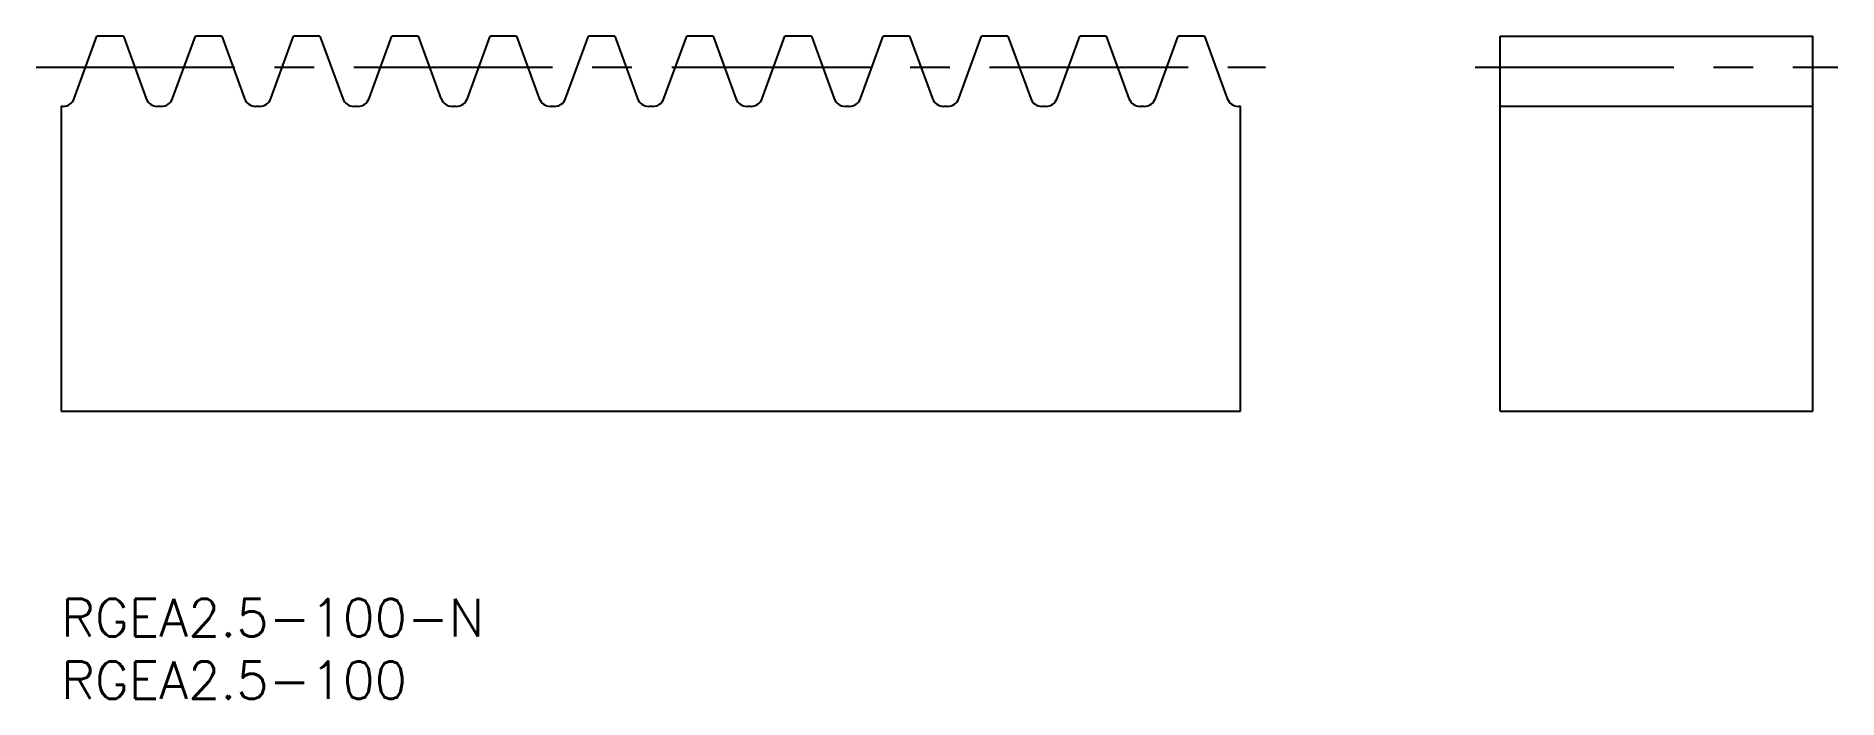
# Model space of a CAD drawing. Extents: x -2 to 142, y -8 to 45.
import ezdxf

# ---------------------------------------------------------------- set-up
doc = ezdxf.new("R2010")
doc.units = 0
doc.header["$LTSCALE"] = 0.5
doc.linetypes.add('CENTER', pattern=[50.8, 31.75, -6.35, 6.35, -6.35])
for name, color, linetype in [('MSM_CENTER', 1, 'CENTER'), ('MSM_CONTINUOUS', 7, 'CONTINUOUS'), ('MSM_PART_NUMBER', 7, 'CONTINUOUS')]:
    doc.layers.add(name, color=color, linetype=linetype)
doc.styles.get("Standard").update_dxf_attribs({"font": 'txt.shx', "height": 3, "bigfont": 'bigfont.shx'})

# ---------------------------------------------------------------- blocks, each defined once
blk = doc.blocks.new('*U2')
at = {"layer": 'MSM_PART_NUMBER'}
blk.add_text('RGEA2.5-100-N', height=3, dxfattribs=at).set_placement((0, -3))
blk = doc.blocks.new('*U3')
at = {"layer": 'MSM_PART_NUMBER'}
blk.add_text('RGEA2.5-100', height=3, dxfattribs=at).set_placement((0, -8))

msp = doc.modelspace()

# ---------------------------------------------------------------- linework, layer by layer
at = {"layer": 'MSM_CENTER'}
for p, q in [((-2, 42.5), (96.25, 42.5)), ((113, 42.5), (142, 42.5))]:
    msp.add_line(p, q, dxfattribs=at)
at = {"layer": 'MSM_CONTINUOUS'}
for p, q in [((1.05, 40), (2.87, 45)), ((4.98, 45), (2.87, 45)), ((4.98, 45), (6.8, 40)), ((8.91, 40), (10.73, 45)), ((12.84, 45), (10.73, 45)), ((12.84, 45), (14.66, 40)), ((16.76, 40), (18.58, 45)), ((20.69, 45), (18.58, 45)), ((20.69, 45), (22.51, 40)), ((24.62, 40), (26.44, 45)), ((28.54, 45), (26.44, 45)), ((28.54, 45), (30.36, 40)), ((32.47, 40), (34.29, 45)), ((36.4, 45), (34.29, 45)), ((36.4, 45), (38.22, 40)), ((40.32, 40), (42.14, 45)), ((44.25, 45), (42.14, 45)), ((44.25, 45), (46.07, 40)), ((48.18, 40), (50, 45)), ((52.11, 45), (50, 45)), ((52.11, 45), (53.93, 40)), ((56.03, 40), (57.85, 45)), ((59.96, 45), (57.85, 45)), ((59.96, 45), (61.78, 40)), ((63.89, 40), (65.71, 45)), ((67.81, 45), (65.71, 45)), ((67.81, 45), (69.63, 40)), ((71.74, 40), (73.56, 45)), ((75.67, 45), (73.56, 45)), ((75.67, 45), (77.49, 40)), ((79.59, 40), (81.41, 45)), ((83.52, 45), (81.41, 45)), ((83.52, 45), (85.34, 40)), ((87.45, 40), (89.27, 45)), ((91.38, 45), (89.27, 45)), ((91.38, 45), (93.2, 40)), ((115, 45), (140, 45)), ((115, 15), (115, 45)), ((140, 15), (140, 45)), ((0, 39.38), (0.16, 39.38)), ((0, 39.38), (0, 15)), ((7.69, 39.38), (8.02, 39.38)), ((15.55, 39.38), (15.87, 39.38)), ((23.4, 39.38), (23.72, 39.38)), ((31.26, 39.38), (31.58, 39.38)), ((39.11, 39.38), (39.43, 39.38)), ((46.96, 39.38), (47.29, 39.38)), ((54.82, 39.38), (55.14, 39.38)), ((62.67, 39.38), (62.99, 39.38)), ((70.53, 39.38), (70.85, 39.38)), ((78.38, 39.38), (78.7, 39.38)), ((86.23, 39.38), (86.56, 39.38)), ((94.09, 39.38), (94.25, 39.38)), ((94.25, 15), (94.25, 39.38)), ((115, 39.38), (140, 39.38)), ((0, 15), (94.25, 15)), ((115, 15), (140, 15))]:
    msp.add_line(p, q, dxfattribs=at)
for centre, start, end in [((0.16, 40.32), 270, 340), ((7.69, 40.32), 200, 270), ((8.02, 40.32), 270, 340), ((15.55, 40.32), 200, 270), ((15.87, 40.32), 270, 340), ((23.4, 40.32), 200, 270), ((23.72, 40.32), 270, 340), ((31.26, 40.32), 200, 270), ((31.58, 40.32), 270, 340), ((39.11, 40.32), 200, 270), ((39.43, 40.32), 270, 340), ((46.96, 40.32), 200, 270), ((47.29, 40.32), 270, 340), ((54.82, 40.32), 200, 270), ((55.14, 40.32), 270, 340), ((62.67, 40.32), 200, 270), ((62.99, 40.32), 270, 340), ((70.53, 40.32), 200, 270), ((70.85, 40.32), 270, 340), ((78.38, 40.32), 200, 270), ((78.7, 40.32), 270, 340), ((86.23, 40.32), 200, 270), ((86.56, 40.32), 270, 340), ((94.09, 40.32), 200, 270)]:
    msp.add_arc(centre, 0.95, start, end, dxfattribs=at)

# ---------------------------------------------------------------- block references
for name in ['*U2', '*U3']:
    msp.add_blockref(name, (0, 0), dxfattribs=at)

doc.saveas('drawing.dxf')
